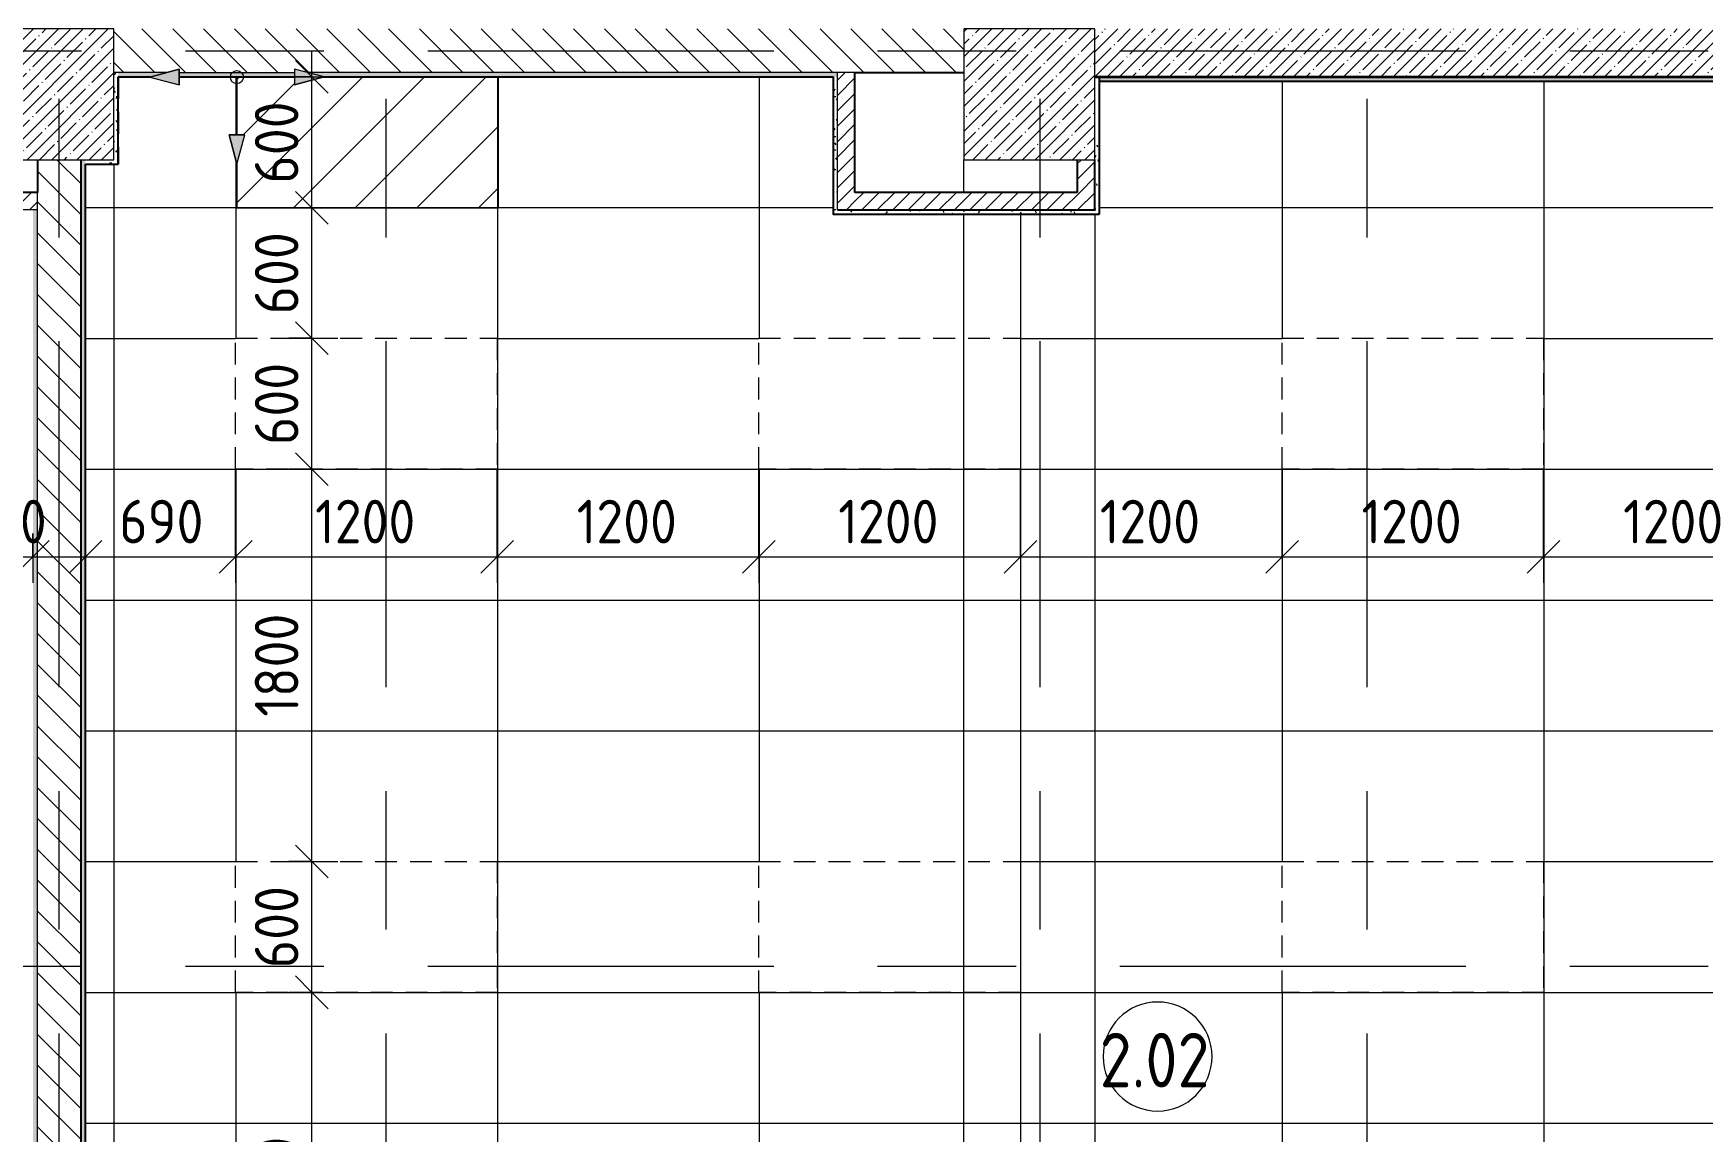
# Model space of a CAD drawing. Header units: millimetres. Extents: x -2911 to 191903, y -8553 to 29000.
# Drawn here: x 12391 to 20049, y 2842 to 7879 of the extents above; entities that cross this region are included whole.
import ezdxf

# ---------------------------------------------------------------- set-up
doc = ezdxf.new("R2010")
doc.units = ezdxf.units.MM
doc.linetypes.add('200_ШТРИХ__ш1_п0_6_', pattern=[160, 100, -60])
doc.linetypes.add('Осевая', pattern=[3175, 635, -476.25, 1587.5, -476.25])
for name, color, linetype, lineweight in [('A-ANNO-DIMS', 7, 'Continuous', 9), ('A-ANNO-DIMS-100', 7, 'Continuous', 9), ('A-AREA-IDEN', 7, 'Continuous', 9), ('A-DETL', 7, 'Continuous', 9), ('A-DETL-GENF', 7, 'Continuous', 9), ('A-DETL-MBND', 7, '200_ШТРИХ__ш1_п0_6_', 9), ('A-FLOR', 7, 'Continuous', 9), ('A-WALL', 7, 'Continuous', 9), ('I-WALL', 7, 'Continuous', 9), ('S-COLS', 7, 'Continuous', 9), ('Оси-2', 7, 'Осевая', 9)]:
    doc.layers.add(name, color=color, linetype=linetype, lineweight=lineweight)
for name, color, linetype, lineweight, true_color in [('A-DETL-GENF-2', 7, 'Continuous', 9, 0x004000), ('A-WALL-1', 7, 'Continuous', 25, 0x3c3c3c), ('A-WALL-2', 7, 'Continuous', 35, 0x3c3c3c), ('A-WALL-FNSH-2', 7, 'Continuous', 13, 0x3c3c3c)]:
    doc.layers.add(name, color=color, linetype=linetype, lineweight=lineweight, true_color=true_color)
doc.styles.add('GOST Common', font='GOST_Common.ttf', dxfattribs={"width": 0.9, "height": 250})
doc.styles.add('ISOCPEUR_1', font='isocpeur.ttf', dxfattribs={"width": 0.9, "height": 200})
doc.dimstyles.new('ISO-2_0_0_9К_Средний_округл2', dxfattribs={"dimscale": 304.8, "dimtxt": 199.196235, "dimasz": 0.492126, "dimexe": 0.393701, "dimexo": 0, "dimgap": 0, "dimtad": 1, "dimdec": 0, "dimrnd": 10, "dimzin": 0, "dimdsep": 46, "dimtxsty": 'ISOCPEUR_1', "dimblk1": 'OBLIQUE', "dimblk2": 'OBLIQUE', "dimsah": 1, "dimcen": 0.09, "dimdle": 0.393701, "dimazin": 0, "dimtfac": 1, "dimtdec": 4, "dimtix": 1, "dimtmove": 0, "dimatfit": 3, "dimfxl": 1, "dimtvp": 1, "dimtolj": 1, "dimtzin": 0, "dimarcsym": 2})
pattern_1 = [(135, (0, 0), (-70.7107, -70.7107), [])]
pattern_2 = [(45, (0, 0), (-35.35534, 35.35534), [])]
pattern_3 = [(0, (0, 0), (121.92, 30.48), [10.058, -81.382, 10.058, -81.382, -487.68]), (0, (0, 0), (121.92, 30.48), [-182.88, 10.058, -172.822, 10.058, -81.382, -213.36]), (0, (0, 0), (121.92, 30.48), [-457.2, 10.058, -50.902, 10.058, -142.342]), (120, (45.72, 15.24), (-87.356454, 90.345817), [10.058, -81.382, 10.058, -81.382, -487.68]), (120, (45.72, 15.24), (-87.356454, 90.345817), [-182.88, 10.058, -172.822, 10.058, -81.382, -213.36]), (120, (45.72, 15.24), (-87.356454, 90.345817), [-457.2, 10.058, -50.902, 10.058, -142.342]), (240, (60.96, 76.2), (-34.563546, -120.825817), [10.058, -81.382, 10.058, -81.382, -487.68]), (240, (60.96, 76.2), (-34.563546, -120.825817), [-182.88, 10.058, -172.822, 10.058, -81.382, -213.36]), (240, (60.96, 76.2), (-34.563546, -120.825817), [-457.2, 10.058, -50.902, 10.058, -142.342])]
pattern_4 = [(180, (9721, 1679.5), (-7e-14, -600), []), (270, (9721, 1679.5), (1200, 7e-14), [])]

# ---------------------------------------------------------------- blocks, each defined once
blk = doc.blocks.new('BSC_Колонна _Прямоугольная - 600х600-20441433-План потолков с обозначением видов отделки и геометрии 2 этажа в осях 1-12')
at = {"layer": 'S-COLS'}
h = blk.add_hatch(dxfattribs=at)
h.set_pattern_fill('FP_34', color=256, style=0, pattern_type=2)
h.set_pattern_definition([(45, (-12460, -7600), (-57.02463, 57.02463), []), (45, (-12402.975, -7600), (-57.02463, 57.02463), [100.806, -20.161, 3.353, -16.808])])
h.paths.add_polyline_path([(-300, -300), (300, -300), (300, 300), (-300, 300), (-300, 167.3)])
for p, q in [((300, 300), (-300, 300)), ((-300, 300), (-300, -300)), ((300, -300), (300, 300)), ((-300, -300), (300, -300))]:
    blk.add_line(p, q, dxfattribs=at)
blk = doc.blocks.new('BSC_Колонна _Прямоугольная - 600х600-V28-План потолков с обозначением видов отделки и геометрии 2 этажа в осях 1-12')
at = {"layer": 'S-COLS'}
h = blk.add_hatch(dxfattribs=at)
h.set_pattern_fill('FP_35', color=256, style=0, pattern_type=2)
h.set_pattern_definition([(45, (-16960, -7600), (-57.02463, 57.02463), []), (45, (-16902.975, -7600), (-57.02463, 57.02463), [100.806, -20.161, 3.353, -16.808])])
h.paths.add_polyline_path([(-252.9, -300), (300, -300), (300, 300), (-300, 300), (-300, -300)])
for p, q in [((300, 300), (-300, 300)), ((-300, 300), (-300, -300)), ((300, -300), (300, 300)), ((-300, -300), (300, -300))]:
    blk.add_line(p, q, dxfattribs=at)
blk = doc.blocks.new('Начало раскладки_красным - Начало раскладки_красным-26112431-План потолков с обозначением видов отделки и геометрии 2 этажа в осях 1-12')
at = {"layer": 'A-DETL-GENF'}
for points in [[(-264.8, -36.2), (-264.8, 36.2), (-400, 0)], [(264.8, -36.2), (400, 0), (264.8, 36.2)], [(0, -400), (36.2, -264.8), (-36.2, -264.8)]]:
    blk.add_hatch(color=256, dxfattribs=at).paths.add_polyline_path(points)
for p, q in [((-264.8, 36.2), (-400, 0)), ((-400, 0), (-264.8, 36.2)), ((-400, 0), (-264.8, -36.2)), ((-400, 0), (-264.8, -36.2)), ((-264.8, -36.2), (-264.8, 36.2)), ((-264.8, 36.2), (-264.8, -36.2)), ((-30, 0), (-264.8, 0)), ((30, 0), (264.8, 0)), ((400, 0), (264.8, 36.2)), ((264.8, 36.2), (264.8, -36.2)), ((400, 0), (264.8, 36.2)), ((264.8, 36.2), (264.8, -36.2)), ((400, 0), (264.8, -36.2)), ((0, -30), (0, -264.8)), ((264.8, -36.2), (400, 0)), ((36.2, -264.8), (-36.2, -264.8)), ((-36.2, -264.8), (0, -400)), ((0, -400), (-36.2, -264.8)), ((-36.2, -264.8), (36.2, -264.8)), ((0, -400), (36.2, -264.8)), ((0, -400), (36.2, -264.8))]:
    blk.add_line(p, q, dxfattribs=at)
blk.add_circle((0, 0), 30, dxfattribs=at)
blk = doc.blocks.new('Марка_Помещения - Номер-25198446-План потолков с обозначением видов отделки и геометрии 2 этажа в осях 1-12')
at = {"layer": 'A-AREA-IDEN'}
for start, end in [(360, 180), (180, 360)]:
    blk.add_arc((0, 0), 2.5, start, end, dxfattribs=at)
blk = doc.blocks.new('DIMBLOCK36-План потолков с обозначением видов отделки и геометрии 2 этажа в осях 1-12')
at = {"layer": 'A-ANNO-DIMS-100', "lineweight": 20}
for p, q in [((13668.5, 3480.6), (13593.5, 3555.6)), ((13668.5, 3480.6), (13743.5, 3405.6)), ((13668.5, 1680.6), (13593.5, 1755.6)), ((13668.5, 1680.6), (13743.5, 1605.6))]:
    blk.add_line(p, q, dxfattribs=at)
at = {"layer": 'A-ANNO-DIMS-100'}
for p, q in [((13562.4, 3480.6), (13788.5, 3480.6)), ((13668.5, 3480.6), (13562.4, 3480.6)), ((13668.5, 1680.6), (13668.5, 3480.6)), ((13562.4, 1680.6), (13788.5, 1680.6)), ((13668.5, 1680.6), (13562.4, 1680.6))]:
    blk.add_line(p, q, dxfattribs=at)
at = {"layer": 'A-ANNO-DIMS-100', "color": 0, "insert": (13407.2, 2345), "char_height": 200, "width": 565.411, "attachment_point": 1, "rotation": 90, "line_spacing_factor": 1.149209, "style": 'ISOCPEUR_1'}
blk.add_mtext('1800', dxfattribs=at)
blk = doc.blocks.new('_Oblique')
at = {"color": 0, "linetype": 'ByBlock', "lineweight": -2}
blk.add_line((-0.5, -0.5), (0.5, 0.5), dxfattribs=at)
blk = doc.blocks.new('DIMBLOCK37-План потолков с обозначением видов отделки и геометрии 2 этажа в осях 1-12')
at = {"layer": 'A-ANNO-DIMS-100', "lineweight": 20}
for p, q in [((13668.5, 4080.6), (13593.5, 4155.6)), ((13668.5, 4080.6), (13743.5, 4005.6)), ((13668.5, 3480.6), (13593.5, 3555.6)), ((13668.5, 3480.6), (13743.5, 3405.6))]:
    blk.add_line(p, q, dxfattribs=at)
at = {"layer": 'A-ANNO-DIMS-100'}
for p, q in [((13562.4, 4080.6), (13788.5, 4080.6)), ((13668.5, 4080.6), (13562.4, 4080.6)), ((13668.5, 3480.6), (13668.5, 4080.6)), ((13562.4, 3480.6), (13788.5, 3480.6)), ((13668.5, 3480.6), (13562.4, 3480.6))]:
    blk.add_line(p, q, dxfattribs=at)
at = {"layer": 'A-ANNO-DIMS-100', "color": 0, "insert": (13407.2, 3591), "char_height": 200, "width": 455.087, "attachment_point": 1, "rotation": 90, "line_spacing_factor": 1.149209, "style": 'ISOCPEUR_1'}
blk.add_mtext('600', dxfattribs=at)
blk = doc.blocks.new('DIMBLOCK38-План потолков с обозначением видов отделки и геометрии 2 этажа в осях 1-12')
at = {"layer": 'A-ANNO-DIMS-100', "lineweight": 20}
for p, q in [((13668.5, 5880.6), (13593.5, 5955.6)), ((13668.5, 5880.6), (13743.5, 5805.6)), ((13668.5, 4080.6), (13593.5, 4155.6)), ((13668.5, 4080.6), (13743.5, 4005.6))]:
    blk.add_line(p, q, dxfattribs=at)
at = {"layer": 'A-ANNO-DIMS-100'}
for p, q in [((13562.4, 5880.6), (13788.5, 5880.6)), ((13668.5, 5880.6), (13562.4, 5880.6)), ((13668.5, 4080.6), (13668.5, 5880.6)), ((13562.4, 4080.6), (13788.5, 4080.6)), ((13668.5, 4080.6), (13562.4, 4080.6))]:
    blk.add_line(p, q, dxfattribs=at)
at = {"layer": 'A-ANNO-DIMS-100', "color": 0, "insert": (13407.2, 4745), "char_height": 200, "width": 565.411, "attachment_point": 1, "rotation": 90, "line_spacing_factor": 1.149209, "style": 'ISOCPEUR_1'}
blk.add_mtext('1800', dxfattribs=at)
blk = doc.blocks.new('DIMBLOCK39-План потолков с обозначением видов отделки и геометрии 2 этажа в осях 1-12')
at = {"layer": 'A-ANNO-DIMS-100', "lineweight": 20}
for p, q in [((13668.5, 6480.6), (13593.5, 6555.6)), ((13668.5, 6480.6), (13743.5, 6405.6)), ((13668.5, 5880.6), (13593.5, 5955.6)), ((13668.5, 5880.6), (13743.5, 5805.6))]:
    blk.add_line(p, q, dxfattribs=at)
at = {"layer": 'A-ANNO-DIMS-100'}
for p, q in [((13562.4, 6480.6), (13788.5, 6480.6)), ((13668.5, 6480.6), (13562.4, 6480.6)), ((13668.5, 5880.6), (13668.5, 6480.6)), ((13562.4, 5880.6), (13788.5, 5880.6)), ((13668.5, 5880.6), (13562.4, 5880.6))]:
    blk.add_line(p, q, dxfattribs=at)
at = {"layer": 'A-ANNO-DIMS-100', "color": 0, "insert": (13407.2, 5991), "char_height": 200, "width": 455.087, "attachment_point": 1, "rotation": 90, "line_spacing_factor": 1.149209, "style": 'ISOCPEUR_1'}
blk.add_mtext('600', dxfattribs=at)
blk = doc.blocks.new('DIMBLOCK40-План потолков с обозначением видов отделки и геометрии 2 этажа в осях 1-12')
at = {"layer": 'A-ANNO-DIMS-100', "lineweight": 20}
for p, q in [((13668.5, 7079.5), (13593.5, 7154.5)), ((13668.5, 7079.5), (13743.5, 7004.5)), ((13668.5, 6480.6), (13593.5, 6555.6)), ((13668.5, 6480.6), (13743.5, 6405.6))]:
    blk.add_line(p, q, dxfattribs=at)
at = {"layer": 'A-ANNO-DIMS-100'}
for p, q in [((13562.4, 7079.5), (13788.5, 7079.5)), ((13668.5, 7079.5), (13562.4, 7079.5)), ((13668.5, 6480.6), (13668.5, 7079.5)), ((13562.4, 6480.6), (13788.5, 6480.6)), ((13668.5, 6480.6), (13562.4, 6480.6))]:
    blk.add_line(p, q, dxfattribs=at)
at = {"layer": 'A-ANNO-DIMS-100', "color": 0, "insert": (13407.2, 6590.4), "char_height": 200, "width": 455.087, "attachment_point": 1, "rotation": 90, "line_spacing_factor": 1.149209, "style": 'ISOCPEUR_1'}
blk.add_mtext('600', dxfattribs=at)
blk = doc.blocks.new('DIMBLOCK41-План потолков с обозначением видов отделки и геометрии 2 этажа в осях 1-12')
at = {"layer": 'A-ANNO-DIMS-100', "lineweight": 20}
for p, q in [((13668.5, 7680), (13593.5, 7755)), ((13668.5, 7680), (13743.5, 7605)), ((13668.5, 7079.5), (13593.5, 7154.5)), ((13668.5, 7079.5), (13743.5, 7004.5))]:
    blk.add_line(p, q, dxfattribs=at)
at = {"layer": 'A-ANNO-DIMS-100'}
for p, q in [((13668.5, 7079.5), (13668.5, 7800)), ((13562.4, 7680), (13788.5, 7680)), ((13668.5, 7680), (13562.4, 7680)), ((13562.4, 7079.5), (13788.5, 7079.5)), ((13668.5, 7079.5), (13562.4, 7079.5))]:
    blk.add_line(p, q, dxfattribs=at)
at = {"layer": 'A-ANNO-DIMS-100', "color": 0, "insert": (13407.2, 7190.1), "char_height": 200, "width": 455.087, "attachment_point": 1, "rotation": 90, "line_spacing_factor": 1.149209, "style": 'ISOCPEUR_1'}
blk.add_mtext('600', dxfattribs=at)
blk = doc.blocks.new('DIMBLOCK59-План потолков с обозначением видов отделки и геометрии 2 этажа в осях 1-12')
at = {"layer": 'A-ANNO-DIMS-100'}
for p, q in [((12151, 5584.8), (12151, 5358.7)), ((12151, 5478.7), (12151, 5584.8)), ((12389, 5584.8), (12389, 5358.7)), ((12389, 5478.7), (12389, 5584.8)), ((12151, 5478.7), (12509, 5478.7))]:
    blk.add_line(p, q, dxfattribs=at)
at = {"layer": 'A-ANNO-DIMS-100', "lineweight": 20}
for p, q in [((12151, 5478.7), (12226, 5553.7)), ((12389, 5478.7), (12464, 5553.7)), ((12151, 5478.7), (12076, 5403.7)), ((12389, 5478.7), (12314, 5403.7))]:
    blk.add_line(p, q, dxfattribs=at)
at = {"layer": 'A-ANNO-DIMS-100', "color": 0, "insert": (12070.8, 5740), "char_height": 200, "width": 478.071, "attachment_point": 1, "line_spacing_factor": 1.149209, "style": 'ISOCPEUR_1'}
blk.add_mtext('240', dxfattribs=at)
blk = doc.blocks.new('DIMBLOCK60-План потолков с обозначением видов отделки и геометрии 2 этажа в осях 1-12')
at = {"layer": 'A-ANNO-DIMS-100'}
for p, q in [((13319.2, 5880.6), (13319.2, 5358.7)), ((13319.2, 5478.7), (13319.2, 5880.6)), ((12630, 5584.8), (12630, 5358.7)), ((12630, 5478.7), (12630, 5584.8)), ((12510, 5478.7), (13319.2, 5478.7))]:
    blk.add_line(p, q, dxfattribs=at)
at = {"layer": 'A-ANNO-DIMS-100', "lineweight": 20}
for p, q in [((12630, 5478.7), (12705, 5553.7)), ((13319.2, 5478.7), (13394.2, 5553.7)), ((12630, 5478.7), (12555, 5403.7)), ((13319.2, 5478.7), (13244.2, 5403.7))]:
    blk.add_line(p, q, dxfattribs=at)
at = {"layer": 'A-ANNO-DIMS-100', "color": 0, "insert": (12785, 5740), "char_height": 200, "width": 455.087, "attachment_point": 1, "line_spacing_factor": 1.149209, "style": 'ISOCPEUR_1'}
blk.add_mtext('690', dxfattribs=at)
blk = doc.blocks.new('DIMBLOCK61-План потолков с обозначением видов отделки и геометрии 2 этажа в осях 1-12')
at = {"layer": 'A-ANNO-DIMS-100'}
for p, q in [((13319.2, 5880.6), (13319.2, 5358.7)), ((13319.2, 5478.7), (13319.2, 5880.6)), ((14519.2, 5880.6), (14519.2, 5358.7)), ((14519.2, 5478.7), (14519.2, 5880.6)), ((13319.2, 5478.7), (14519.2, 5478.7))]:
    blk.add_line(p, q, dxfattribs=at)
at = {"layer": 'A-ANNO-DIMS-100', "lineweight": 20}
for p, q in [((13319.2, 5478.7), (13394.2, 5553.7)), ((14519.2, 5478.7), (14594.2, 5553.7)), ((13319.2, 5478.7), (13244.2, 5403.7)), ((14519.2, 5478.7), (14444.2, 5403.7))]:
    blk.add_line(p, q, dxfattribs=at)
at = {"layer": 'A-ANNO-DIMS-100', "color": 0, "insert": (13683.6, 5740), "char_height": 200, "width": 565.411, "attachment_point": 1, "line_spacing_factor": 1.149209, "style": 'ISOCPEUR_1'}
blk.add_mtext('1200', dxfattribs=at)
blk = doc.blocks.new('DIMBLOCK62-План потолков с обозначением видов отделки и геометрии 2 этажа в осях 1-12')
at = {"layer": 'A-ANNO-DIMS-100'}
for p, q in [((14519.2, 5880.6), (14519.2, 5358.7)), ((14519.2, 5478.7), (14519.2, 5880.6)), ((15719.2, 5880.6), (15719.2, 5358.7)), ((15719.2, 5478.7), (15719.2, 5880.6)), ((14519.2, 5478.7), (15719.2, 5478.7))]:
    blk.add_line(p, q, dxfattribs=at)
at = {"layer": 'A-ANNO-DIMS-100', "lineweight": 20}
for p, q in [((14519.2, 5478.7), (14594.2, 5553.7)), ((15719.2, 5478.7), (15794.2, 5553.7)), ((14519.2, 5478.7), (14444.2, 5403.7)), ((15719.2, 5478.7), (15644.2, 5403.7))]:
    blk.add_line(p, q, dxfattribs=at)
at = {"layer": 'A-ANNO-DIMS-100', "color": 0, "insert": (14883.6, 5740), "char_height": 200, "width": 565.411, "attachment_point": 1, "line_spacing_factor": 1.149209, "style": 'ISOCPEUR_1'}
blk.add_mtext('1200', dxfattribs=at)
blk = doc.blocks.new('DIMBLOCK63-План потолков с обозначением видов отделки и геометрии 2 этажа в осях 1-12')
at = {"layer": 'A-ANNO-DIMS-100'}
for p, q in [((15719.2, 5880.6), (15719.2, 5358.7)), ((15719.2, 5478.7), (15719.2, 5880.6)), ((16919.2, 5880.6), (16919.2, 5358.7)), ((16919.2, 5478.7), (16919.2, 5880.6)), ((15719.2, 5478.7), (16919.2, 5478.7))]:
    blk.add_line(p, q, dxfattribs=at)
at = {"layer": 'A-ANNO-DIMS-100', "lineweight": 20}
for p, q in [((15719.2, 5478.7), (15794.2, 5553.7)), ((16919.2, 5478.7), (16994.2, 5553.7)), ((15719.2, 5478.7), (15644.2, 5403.7)), ((16919.2, 5478.7), (16844.2, 5403.7))]:
    blk.add_line(p, q, dxfattribs=at)
at = {"layer": 'A-ANNO-DIMS-100', "color": 0, "insert": (16083.6, 5740), "char_height": 200, "width": 565.411, "attachment_point": 1, "line_spacing_factor": 1.149209, "style": 'ISOCPEUR_1'}
blk.add_mtext('1200', dxfattribs=at)
blk = doc.blocks.new('DIMBLOCK64-План потолков с обозначением видов отделки и геометрии 2 этажа в осях 1-12')
at = {"layer": 'A-ANNO-DIMS-100'}
for p, q in [((16919.2, 5880.6), (16919.2, 5358.7)), ((16919.2, 5478.7), (16919.2, 5880.6)), ((18119.2, 5880.6), (18119.2, 5358.7)), ((18119.2, 5478.7), (18119.2, 5880.6)), ((16919.2, 5478.7), (18119.2, 5478.7))]:
    blk.add_line(p, q, dxfattribs=at)
at = {"layer": 'A-ANNO-DIMS-100', "lineweight": 20}
for p, q in [((16919.2, 5478.7), (16994.2, 5553.7)), ((18119.2, 5478.7), (18194.2, 5553.7)), ((16919.2, 5478.7), (16844.2, 5403.7)), ((18119.2, 5478.7), (18044.2, 5403.7))]:
    blk.add_line(p, q, dxfattribs=at)
at = {"layer": 'A-ANNO-DIMS-100', "color": 0, "insert": (17283.6, 5740), "char_height": 200, "width": 565.411, "attachment_point": 1, "line_spacing_factor": 1.149209, "style": 'ISOCPEUR_1'}
blk.add_mtext('1200', dxfattribs=at)
blk = doc.blocks.new('DIMBLOCK65-План потолков с обозначением видов отделки и геометрии 2 этажа в осях 1-12')
at = {"layer": 'A-ANNO-DIMS-100'}
for p, q in [((18119.2, 5880.6), (18119.2, 5358.7)), ((18119.2, 5478.7), (18119.2, 5880.6)), ((19319.2, 5880.6), (19319.2, 5358.7)), ((19319.2, 5478.7), (19319.2, 5880.6)), ((18119.2, 5478.7), (19319.2, 5478.7))]:
    blk.add_line(p, q, dxfattribs=at)
at = {"layer": 'A-ANNO-DIMS-100', "lineweight": 20}
for p, q in [((18119.2, 5478.7), (18194.2, 5553.7)), ((19319.2, 5478.7), (19394.2, 5553.7)), ((18119.2, 5478.7), (18044.2, 5403.7)), ((19319.2, 5478.7), (19244.2, 5403.7))]:
    blk.add_line(p, q, dxfattribs=at)
at = {"layer": 'A-ANNO-DIMS-100', "color": 0, "insert": (18483.6, 5740), "char_height": 200, "width": 565.411, "attachment_point": 1, "line_spacing_factor": 1.149209, "style": 'ISOCPEUR_1'}
blk.add_mtext('1200', dxfattribs=at)
blk = doc.blocks.new('DIMBLOCK66-План потолков с обозначением видов отделки и геометрии 2 этажа в осях 1-12')
at = {"layer": 'A-ANNO-DIMS-100'}
for p, q in [((19319.2, 5880.6), (19319.2, 5358.7)), ((19319.2, 5478.7), (19319.2, 5880.6)), ((20519.2, 5880.6), (20519.2, 5358.7)), ((20519.2, 5478.7), (20519.2, 5880.6)), ((19319.2, 5478.7), (20519.2, 5478.7))]:
    blk.add_line(p, q, dxfattribs=at)
at = {"layer": 'A-ANNO-DIMS-100', "lineweight": 20}
for p, q in [((19319.2, 5478.7), (19394.2, 5553.7)), ((20519.2, 5478.7), (20594.2, 5553.7)), ((19319.2, 5478.7), (19244.2, 5403.7)), ((20519.2, 5478.7), (20444.2, 5403.7))]:
    blk.add_line(p, q, dxfattribs=at)
at = {"layer": 'A-ANNO-DIMS-100', "color": 0, "insert": (19683.6, 5740), "char_height": 200, "width": 565.411, "attachment_point": 1, "line_spacing_factor": 1.149209, "style": 'ISOCPEUR_1'}
blk.add_mtext('1200', dxfattribs=at)

msp = doc.modelspace()

# ---------------------------------------------------------------- hatches: boundary and pattern name
at = {"layer": 'A-DETL-GENF-2'}
h = msp.add_hatch(dxfattribs=at)
h.set_pattern_fill('FP_56', color=256, style=0, pattern_type=2)
h.set_pattern_definition([(45, (0, 0), (-141.4214, 141.4214), [])])
h.paths.add_polyline_path([(14524.9, 7079), (14524.9, 7679), (13724, 7679), (13589.7, 7642.9), (13589.7, 7679), (13323.9, 7679), (13323.9, 7414.2), (13361.3, 7414.3), (13325.1, 7279), (13323.9, 7283.6), (13323.9, 7079), (14281.5, 7079)])
at = {"layer": 'A-DETL-MBND'}
h = msp.add_hatch(dxfattribs=at)
h.set_pattern_fill('FP_46', color=256, style=0, pattern_type=2)
h.set_pattern_definition(pattern_4)
h.paths.add_polyline_path([(24809, 521), (24810, 521.2), (24810, 7680), (22530, 7680), (22530, 7050), (22510, 7050), (22510, 521), (23983.7, 521)])
h.paths.add_polyline_path([(21558.2, 521), (21910, 521), (21910, 7050), (20860, 7050), (20859, 7660), (17280, 7659), (17280, 7050), (17260, 7050), (17260, 521), (19132.6, 521)])
h.paths.add_polyline_path([(15494.3, 521), (16660, 521), (16660, 1080.6), (15719.2, 1080.6), (15719.2, 1680.6), (16660, 1680.6), (16660, 3480.6), (15719.2, 3480.6), (15719.2, 4080.6), (16660, 4080.6), (16660, 5880.6), (15719.2, 5880.6), (15719.2, 6480.6), (16660, 6480.6), (16660, 7050), (16060, 7050), (16060, 7680), (13724, 7679), (13589.7, 7642.9), (13589.7, 7680), (13060.1, 7680), (13060.2, 7642.6), (12924.9, 7678.8), (12929.5, 7680), (12780, 7680), (12780, 7280), (12760, 7280), (12760, 521), (14281.5, 521)])
h.paths.add_polyline_path([(22919.2, 1080.6), (22919.2, 1680.6), (24119.2, 1680.6), (24119.2, 1080.6), (23983.7, 1080.6)])
h.paths.add_polyline_path([(20519.2, 1080.6), (20519.2, 1680.6), (21719.2, 1680.6), (21719.2, 1080.6), (21558.2, 1080.6)])
h.paths.add_polyline_path([(19132.6, 1080.6), (18119.2, 1080.6), (18119.2, 1680.6), (19319.2, 1680.6), (19319.2, 1080.6)])
h.paths.add_polyline_path([(14519.2, 1080.6), (13319.2, 1080.6), (13319.2, 1680.6), (14519.2, 1680.6)])
h.paths.add_polyline_path([(24119.2, 3480.6), (22919.2, 3480.6), (22919.2, 4080.6), (24119.2, 4080.6), (24119.2, 3845.2)])
h.paths.add_polyline_path([(20519.2, 3480.6), (20519.2, 4080.6), (21719.2, 4080.6), (21719.2, 3480.6), (21558.2, 3480.6)])
h.paths.add_polyline_path([(18119.2, 3480.6), (18119.2, 4080.6), (19319.2, 4080.6), (19319.2, 3480.6), (19132.6, 3480.6)])
h.paths.add_polyline_path([(14519.2, 3480.6), (13319.2, 3480.6), (13319.2, 4080.6), (14519.2, 4080.6), (14519.2, 3845.2)])
h.paths.add_polyline_path([(23983.7, 5880.6), (22919.2, 5880.6), (22919.2, 6480.6), (24119.2, 6480.6), (24119.2, 5880.6)])
h.paths.add_polyline_path([(21719.2, 5880.6), (20519.2, 5880.6), (20519.2, 6480.6), (21719.2, 6480.6)])
h.paths.add_polyline_path([(19319.2, 5880.6), (18119.2, 5880.6), (18119.2, 6480.6), (19319.2, 6480.6)])
h.paths.add_polyline_path([(14519.2, 5880.6), (13319.2, 5880.6), (13319.2, 6480.6), (14519.2, 6480.6)])
h.paths.add_polyline_path([(13325.1, 7279), (13288.8, 7414.2), (13361.3, 7414.3), (13330.8, 7300.1)])
h = msp.add_hatch(dxfattribs=at)
h.set_pattern_fill('FP_46', color=256, style=0, pattern_type=2)
h.set_pattern_definition(pattern_4)
h.paths.add_polyline_path([(21910, 521), (22510, 521), (22509.3, 7050), (21910, 7050), (21910, 816.6)])
h.paths.add_polyline_path([(17260, 521), (17260, 7050), (16660, 7050), (16660, 6480.6), (16919.2, 6480.6), (16919.2, 5880.6), (16660, 5880.6), (16660, 4080.6), (16919.2, 4080.6), (16919.2, 3480.6), (16660, 3480.6), (16660, 1680.6), (16919.2, 1680.6), (16919.2, 1080.6), (16660, 1080.6), (16660, 521), (16707.1, 521)])
h.paths.add_polyline_path([(12630, 521), (12760, 521), (12760, 7280), (12630, 7280), (12630, 903.6)])
at = {"layer": 'I-WALL'}
h = msp.add_hatch(dxfattribs=at)
h.set_pattern_fill('FP_8', color=256, style=0, pattern_type=2)
h.set_pattern_definition(pattern_1)
h.paths.add_polyline_path([(10640, 7700), (12160, 7700), (12160, 7900), (8260, 7900), (8260, 7700), (10560, 7700)])
h.paths.add_polyline_path([(3620, 7700), (7660, 7700), (7660, 7900), (3489, 7900), (3489, 7700)])
h.paths.add_polyline_path([(16660, 7700), (16660, 7900), (12760, 7900), (12760, 7700), (13004, 7700), (13060.1, 7714.4), (13060.2, 7700), (13589.7, 7700), (13589.7, 7715.4), (13647.2, 7700), (16160, 7700)])
h = msp.add_hatch(dxfattribs=at)
h.set_pattern_fill('FP_11', color=256, style=0, pattern_type=2)
h.set_pattern_definition([(45, (0, 0), (-57.02463, 57.02463), []), (45, (57.025, 0), (-57.02463, 57.02463), [100.806, -20.161, 3.353, -16.808])])
h.paths.add_polyline_path([(17280, 7680), (21910, 7680), (21910, 7900), (19726.2, 7900), (19726.3, 7883.6), (19664.9, 7900), (17260, 7900), (17260, 7680)])
h = msp.add_hatch(dxfattribs=at)
h.set_pattern_fill('FP_40', color=256, style=0, pattern_type=2)
h.set_pattern_definition(pattern_3)
h.paths.add_polyline_path([(12780, 7300), (12780, 7700), (12760, 7700), (12760, 7300)])
h = msp.add_hatch(dxfattribs=at)
h.set_pattern_fill('FP_40', color=256, style=0, pattern_type=2)
h.set_pattern_definition(pattern_3)
h.paths.add_polyline_path([(12780, 7680), (12929.5, 7680), (13004, 7700), (12780, 7700)])
h.paths.add_polyline_path([(16080, 7680), (16080, 7700), (13647.2, 7700), (13724.9, 7680), (16060, 7680)])
h.paths.add_polyline_path([(13060.2, 7680), (13589.7, 7680), (13589.7, 7700), (13060.1, 7700), (13060.1, 7680)])
h = msp.add_hatch(dxfattribs=at)
h.set_pattern_fill('FP_40', color=256, style=0, pattern_type=2)
h.set_pattern_definition(pattern_3)
h.paths.add_polyline_path([(16080, 7050), (16080, 7680), (16060, 7680), (16060, 7050)])
h = msp.add_hatch(dxfattribs=at)
h.set_pattern_fill('FP_23', color=256, style=0, pattern_type=2)
h.set_pattern_definition(pattern_2)
h.paths.add_polyline_path([(16080, 7070), (16160, 7070), (16160, 7700), (16080, 7700), (16080, 7680)])
h = msp.add_hatch(dxfattribs=at)
h.set_pattern_fill('FP_40', color=256, style=0, pattern_type=2)
h.set_pattern_definition(pattern_3)
h.paths.add_polyline_path([(17260, 7070), (17280, 7070), (17280, 7680), (17260, 7680), (17260, 7300)])
h = msp.add_hatch(dxfattribs=at)
h.set_pattern_fill('FP_40', color=256, style=0, pattern_type=2)
h.set_pattern_definition(pattern_3)
h.paths.add_polyline_path([(17280, 7660), (20880, 7660), (20880, 7680), (17280, 7680)])
h = msp.add_hatch(dxfattribs=at)
h.set_pattern_fill('FP_8', color=256, style=0, pattern_type=2)
h.set_pattern_definition(pattern_1)
h.paths.add_polyline_path([(12610, 500), (12610, 7300), (12410, 7300), (12410, 500), (12462.3, 500)])
h = msp.add_hatch(dxfattribs=at)
h.set_pattern_fill('FP_40', color=256, style=0, pattern_type=2)
h.set_pattern_definition(pattern_3)
h.paths.add_polyline_path([(12610, 500), (12630, 500), (12630, 7300), (12610, 7300), (12610, 903.6)])
h = msp.add_hatch(dxfattribs=at)
h.set_pattern_fill('FP_40', color=256, style=0, pattern_type=2)
h.set_pattern_definition(pattern_3)
h.paths.add_polyline_path([(12780, 7280), (12780, 7300), (12630, 7300), (12630, 7280), (12760, 7280)])
h = msp.add_hatch(dxfattribs=at)
h.set_pattern_fill('FP_23', color=256, style=0, pattern_type=2)
h.set_pattern_definition(pattern_2)
h.paths.add_polyline_path([(17260, 7150), (17260, 7300), (17180, 7300), (17180, 7150)])
h = msp.add_hatch(dxfattribs=at)
h.set_pattern_fill('FP_23', color=256, style=0, pattern_type=2)
h.set_pattern_definition(pattern_2)
h.paths.add_polyline_path([(12410, 7070), (12410, 7150), (11560, 7150), (11560, 7070), (12390, 7070)])
h = msp.add_hatch(dxfattribs=at)
h.set_pattern_fill('FP_23', color=256, style=0, pattern_type=2)
h.set_pattern_definition(pattern_2)
h.paths.add_polyline_path([(17260, 7070), (17260, 7150), (16160, 7150), (16160, 7070), (16707.1, 7070)])
h = msp.add_hatch(dxfattribs=at)
h.set_pattern_fill('FP_40', color=256, style=0, pattern_type=2)
h.set_pattern_definition(pattern_3)
h.paths.add_polyline_path([(12410, 500), (12410, 7070), (12390, 7070), (12390, 500)])
h = msp.add_hatch(dxfattribs=at)
h.set_pattern_fill('FP_40', color=256, style=0, pattern_type=2)
h.set_pattern_definition(pattern_3)
h.paths.add_polyline_path([(17280, 7050), (17280, 7070), (16080, 7070), (16080, 7050), (16707.1, 7050)])

# ---------------------------------------------------------------- linework, layer by layer
at = {"layer": 'A-DETL'}
for p, q in [((13589.7, 7679), (13323.9, 7679)), ((13323.9, 7679), (13323.9, 7414.2)), ((14524.9, 7679), (13724, 7679)), ((14524.9, 7079), (14524.9, 7679)), ((13323.9, 7283.6), (13323.9, 7079)), ((13323.9, 7079), (14524.9, 7079))]:
    msp.add_line(p, q, dxfattribs=at)
at = {"layer": 'A-DETL-MBND'}
for p, q in [((12925.8, 7679), (12780, 7679)), ((12781, 7679), (12780, 7679)), ((12781, 7679), (12781, 7280)), ((13559.9, 7679), (13060.1, 7679)), ((13559.9, 7680), (13559.9, 7679)), ((14999.9, 7679), (14999.9, 7680)), ((16060, 7679), (14999.9, 7679)), ((20859, 7659), (17280, 7659)), ((12780, 7279), (12630, 7279)), ((12631, 7279), (12630, 7279)), ((12631, 7279), (12631, 521)), ((12781, 7280), (12780, 7280)), ((12780, 7279), (12780, 7280)), ((16059, 7050), (16059, 7049)), ((17280, 7049), (16059, 7049)), ((17280, 7049), (17280, 7050)), ((13319.2, 5880.6), (13319.2, 6480.6)), ((13319.2, 6480.6), (14519.2, 6480.6)), ((14519.2, 6480.6), (14519.2, 5880.6)), ((15719.2, 5880.6), (15719.2, 6480.6)), ((15719.2, 6480.6), (16919.2, 6480.6)), ((16919.2, 6480.6), (16919.2, 5880.6)), ((18119.2, 5880.6), (18119.2, 6480.6)), ((18119.2, 6480.6), (19319.2, 6480.6)), ((19319.2, 6480.6), (19319.2, 5880.6)), ((14519.2, 5880.6), (13319.2, 5880.6)), ((16919.2, 5880.6), (15719.2, 5880.6)), ((19319.2, 5880.6), (18119.2, 5880.6)), ((13319.2, 3480.6), (13319.2, 4080.6)), ((13319.2, 4080.6), (14519.2, 4080.6)), ((14519.2, 4080.6), (14519.2, 3480.6)), ((15719.2, 3480.6), (15719.2, 4080.6)), ((15719.2, 4080.6), (16919.2, 4080.6)), ((16919.2, 4080.6), (16919.2, 3480.6)), ((18119.2, 3480.6), (18119.2, 4080.6)), ((18119.2, 4080.6), (19319.2, 4080.6)), ((19319.2, 4080.6), (19319.2, 3480.6)), ((14519.2, 3480.6), (13319.2, 3480.6)), ((16919.2, 3480.6), (15719.2, 3480.6)), ((19319.2, 3480.6), (18119.2, 3480.6))]:
    msp.add_line(p, q, dxfattribs=at)
at = {"layer": 'A-FLOR'}
for p, q in [((12160, 7300), (12410, 7300)), ((12760, 7280), (12760, 520)), ((16660, 7150), (16660, 7300)), ((16660, 7300), (17180, 7300)), ((16660, 520), (16660, 7050)), ((17260, 7050), (17260, 520))]:
    msp.add_line(p, q, dxfattribs=at)
at = {"layer": 'A-WALL'}
for p, q in [((13004, 7700), (12760, 7700)), ((13060.1, 7700), (13589.7, 7700)), ((16160, 7700), (13647.2, 7700)), ((16080, 7070), (16080, 7700)), ((12410, 500), (12410, 7150)), ((12410, 7070), (11560, 7070))]:
    msp.add_line(p, q, dxfattribs=at)
at = {"layer": 'A-WALL-1'}
for p, q in [((12780, 7280), (12780, 7680)), ((12780, 7680), (12929.5, 7680)), ((13060.1, 7680), (13589.7, 7680)), ((13722, 7680), (16060, 7680)), ((16060, 7680), (16060, 7050)), ((16160, 7700), (16660, 7700)), ((16160, 7150), (16160, 7700)), ((17280, 7680), (17280, 7050)), ((17280, 7660), (20860, 7660)), ((12410, 7300), (12410, 7150)), ((12610, 500), (12610, 7300)), ((12630, 520), (12630, 7280)), ((12630, 7280), (12780, 7280)), ((17180, 7300), (17180, 7150)), ((17260, 7070), (17260, 7300)), ((12410, 7150), (11560, 7150)), ((17180, 7150), (16160, 7150)), ((16060, 7050), (17280, 7050)), ((16080, 7070), (17260, 7070))]:
    msp.add_line(p, q, dxfattribs=at)
at = {"layer": 'A-WALL-2'}
msp.add_line((17260, 7680), (21910, 7680), dxfattribs=at)
at = {"layer": 'A-WALL-FNSH-2'}
for p, q in [((16060, 7679), (16059, 7679)), ((16059, 7679), (16059, 7050)), ((17281, 7659), (17280, 7659)), ((17281, 7049), (17281, 7659)), ((16059, 7050), (16060, 7050)), ((17280, 7050), (17280, 7049)), ((17280, 7049), (17281, 7049))]:
    msp.add_line(p, q, dxfattribs=at)
at = {"layer": 'Оси-2'}
for p, q in [((12510, 593.7), (12510, 24898.1)), ((14010, 593.7), (14010, 24898.1)), ((17010, 593.7), (17010, 24898.1)), ((18510, 593.7), (18510, 24898.1)), ((389, 7800), (35990, 7800)), ((389, 3600), (35990, 3600))]:
    msp.add_line(p, q, dxfattribs=at)

# ---------------------------------------------------------------- block references
at = {"layer": 'A-AREA-IDEN', "xscale": 99.99999999999993, "yscale": 99.99999999999993, "zscale": 99.99999999999993}
msp.add_blockref('Марка_Помещения - Номер-25198446-План потолков с обозначением видов отделки и геометрии 2 этажа в осях 1-12', (17548.4, 3186.1), dxfattribs=at)
at = {"layer": 'A-DETL-GENF', "rotation": 0.03359668727813597}
msp.add_blockref('Начало раскладки_красным - Начало раскладки_красным-26112431-План потолков с обозначением видов отделки и геометрии 2 этажа в осях 1-12', (13324.9, 7679), dxfattribs=at)
at = {"layer": 'S-COLS'}
for name, p in [('BSC_Колонна _Прямоугольная - 600х600-20441433-План потолков с обозначением видов отделки и геометрии 2 этажа в осях 1-12', (12460, 7600)), ('BSC_Колонна _Прямоугольная - 600х600-V28-План потолков с обозначением видов отделки и геометрии 2 этажа в осях 1-12', (16960, 7600))]:
    msp.add_blockref(name, p, dxfattribs=at)

# ---------------------------------------------------------------- texts
at = {"layer": 'A-AREA-IDEN', "insert": (17282.7, 3294.6), "char_height": 250, "width": 663.797, "attachment_point": 1, "style": 'GOST Common'}
msp.add_mtext('2.02', dxfattribs=at)

# ---------------------------------------------------------------- dimensions: what is measured, and where the dimension line sits
at = {"layer": 'A-ANNO-DIMS'}
for base, p1, p2, override, picture, middle in [((13668.4980605, 7680.0000053), (13562.4320433, 7079.5000053), (13562.4320433, 7680.0000053), {"dimpost": '<>', "dimfxl": 600.5}, 'DIMBLOCK41-План потолков с обозначением видов отделки и геометрии 2 этажа в осях 1-12', (13568.4980605, 7379.7500053)), ((13668.5, 7079.5), (13562.4, 6480.6), (13562.4, 7079.5), {"dimpost": '<>', "dimfxl": 598.901726}, 'DIMBLOCK40-План потолков с обозначением видов отделки и геометрии 2 этажа в осях 1-12', (13568.5, 6780)), ((13668.5, 6480.6), (13562.4, 5880.6), (13562.4, 6480.6), {"dimpost": '<>', "dimfxl": 600}, 'DIMBLOCK39-План потолков с обозначением видов отделки и геометрии 2 этажа в осях 1-12', (13568.5, 6180.6)), ((13668.5, 5880.6), (13562.4, 4080.6), (13562.4, 5880.6), {"dimpost": '<>', "dimfxl": 1800}, 'DIMBLOCK38-План потолков с обозначением видов отделки и геометрии 2 этажа в осях 1-12', (13568.5, 4980.6)), ((13668.5, 4080.6), (13562.4, 3480.6), (13562.4, 4080.6), {"dimpost": '<>', "dimfxl": 600}, 'DIMBLOCK37-План потолков с обозначением видов отделки и геометрии 2 этажа в осях 1-12', (13568.5, 3780.6)), ((13668.5, 3480.6), (13562.4, 1680.6), (13562.4, 3480.6), {"dimpost": '<>', "dimfxl": 1800}, 'DIMBLOCK36-План потолков с обозначением видов отделки и геометрии 2 этажа в осях 1-12', (13568.5, 2580.6))]:
    dim = msp.add_linear_dim(base=base, p1=p1, p2=p2, angle=90, dimstyle='ISO-2_0_0_9К_Средний_округл2', override=override, dxfattribs=at)
    dim.commit()
    dim.dimension.update_dxf_attribs({"geometry": picture, "text_midpoint": middle})
for base, p1, p2, override, picture, middle in [((13319.2, 5478.7), (12630, 5584.8), (13319.2, 5880.6), {"dimpost": '<>', "dimfxl": 749.9782}, 'DIMBLOCK60-План потолков с обозначением видов отделки и геометрии 2 этажа в осях 1-12', (12974.6, 5578.7)), ((14519.2, 5478.7), (13319.2, 5880.6), (14519.2, 5880.6), {"dimpost": '<>', "dimfxl": 1200}, 'DIMBLOCK61-План потолков с обозначением видов отделки и геометрии 2 этажа в осях 1-12', (13919.2, 5578.7)), ((15719.2, 5478.7), (14519.2, 5880.6), (15719.2, 5880.6), {"dimpost": '<>', "dimfxl": 1200}, 'DIMBLOCK62-План потолков с обозначением видов отделки и геометрии 2 этажа в осях 1-12', (15119.2, 5578.7)), ((16919.2, 5478.7), (15719.2, 5880.6), (16919.2, 5880.6), {"dimpost": '<>', "dimfxl": 1200}, 'DIMBLOCK63-План потолков с обозначением видов отделки и геометрии 2 этажа в осях 1-12', (16319.2, 5578.7)), ((18119.2, 5478.7), (16919.2, 5880.6), (18119.2, 5880.6), {"dimpost": '<>', "dimfxl": 1200}, 'DIMBLOCK64-План потолков с обозначением видов отделки и геометрии 2 этажа в осях 1-12', (17519.2, 5578.7)), ((19319.2, 5478.7), (18119.2, 5880.6), (19319.2, 5880.6), {"dimpost": '<>', "dimfxl": 1200}, 'DIMBLOCK65-План потолков с обозначением видов отделки и геометрии 2 этажа в осях 1-12', (18719.2, 5578.7)), ((20519.2, 5478.7), (19319.2, 5880.6), (20519.2, 5880.6), {"dimpost": '<>', "dimfxl": 1200}, 'DIMBLOCK66-План потолков с обозначением видов отделки и геометрии 2 этажа в осях 1-12', (19919.2, 5578.7)), ((12389, 5478.7), (12151, 5584.8), (12389, 5584.8), {"dimpost": '<>', "dimfxl": 237.999984}, 'DIMBLOCK59-План потолков с обозначением видов отделки и геометрии 2 этажа в осях 1-12', (12270, 5578.7))]:
    dim = msp.add_linear_dim(base=base, p1=p1, p2=p2, dimstyle='ISO-2_0_0_9К_Средний_округл2', override=override, dxfattribs=at)
    dim.commit()
    dim.dimension.update_dxf_attribs({"geometry": picture, "text_midpoint": middle})

doc.saveas('drawing.dxf')
